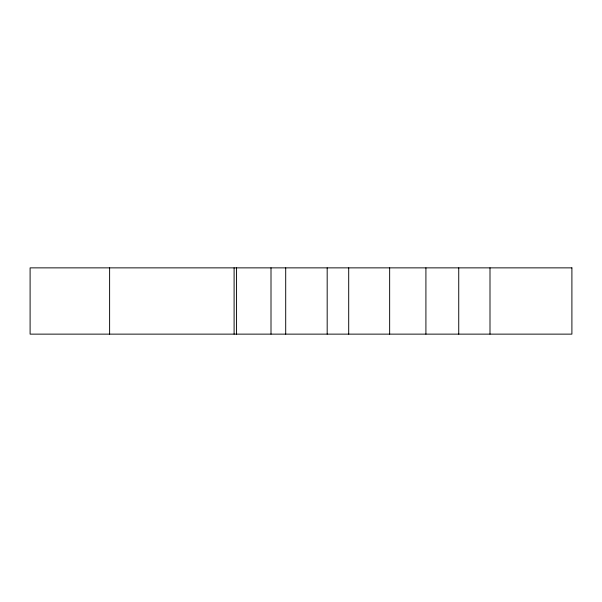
<?xml version="1.0" encoding="UTF-8"?>
<svg xmlns="http://www.w3.org/2000/svg" width="602" height="602" viewBox="0 0 602 602"><rect width="100%" height="100%" fill="white"/><g stroke="black" fill="none" stroke-linecap="round" stroke-linejoin="round"><path stroke-width="0.9" d="M489.998 267.867L489.998 334.133M458.739 267.867L458.739 334.133M425.915 267.867L425.915 334.133M389.652 267.867L389.652 334.133M348.701 267.867L348.701 334.133M327.179 267.867L327.179 334.133M285.702 267.867L285.702 334.133M271.005 267.867L271.005 334.133M236.563 267.867L236.563 334.133M234.103 267.867L234.103 334.133M109.617 267.867L109.617 334.133M571.9 267.867L30.1 267.867L30.1 334.133L571.9 334.133L571.9 267.867"/></g></svg>
